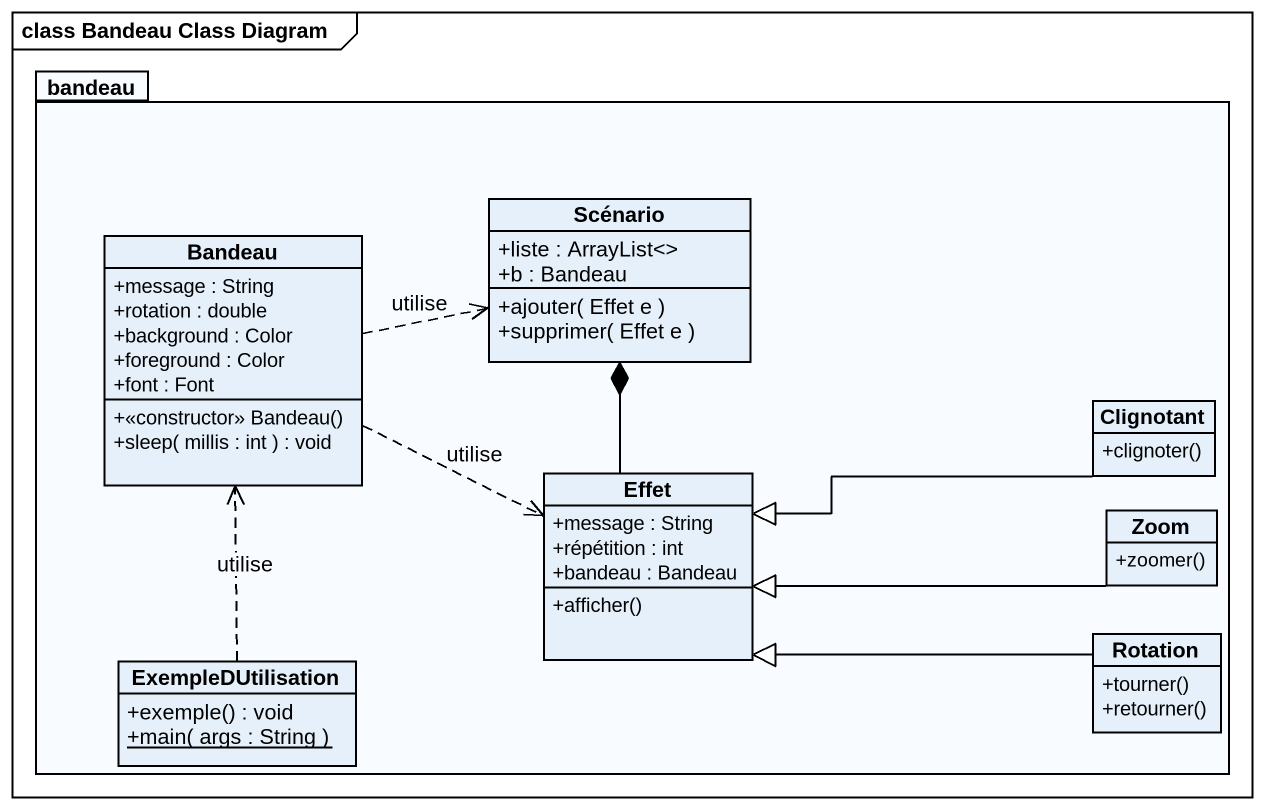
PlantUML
@startuml
mainframe class Bandeau Class Diagram
hide circle
hide empty members
skinparam classAttributeIconSize 0
package bandeau {
  class Scénario {
    +liste : ArrayList<>
    +b : Bandeau
    +ajouter( Effet e )
    +supprimer( Effet e )
  }
  class Bandeau {
    +message : String
    +rotation : double
    +background : Color
    +foreground : Color
    +font : Font
    +<<constructor>> Bandeau()
    +sleep( millis : int ) : void
  }
  class Clignotant {
    +clignoter()
  }
  class Effet {
    +message : String
    +répétition : int
    +bandeau : Bandeau
    +afficher()
  }
  class Zoom {
    +zoomer()
  }
  class ExempleDUtilisation {
    +exemple() : void
    {static} +main( args : String )
  }
  class Rotation {
    +tourner()
    +retourner()
  }
}
Scénario *-- Effet
Bandeau .right.> Scénario : utilise
Bandeau .right.> Effet : utilise
Clignotant -left-|> Effet
Zoom -left-|> Effet
ExempleDUtilisation .up.> Bandeau : utilise
Rotation -left-|> Effet
@enduml
